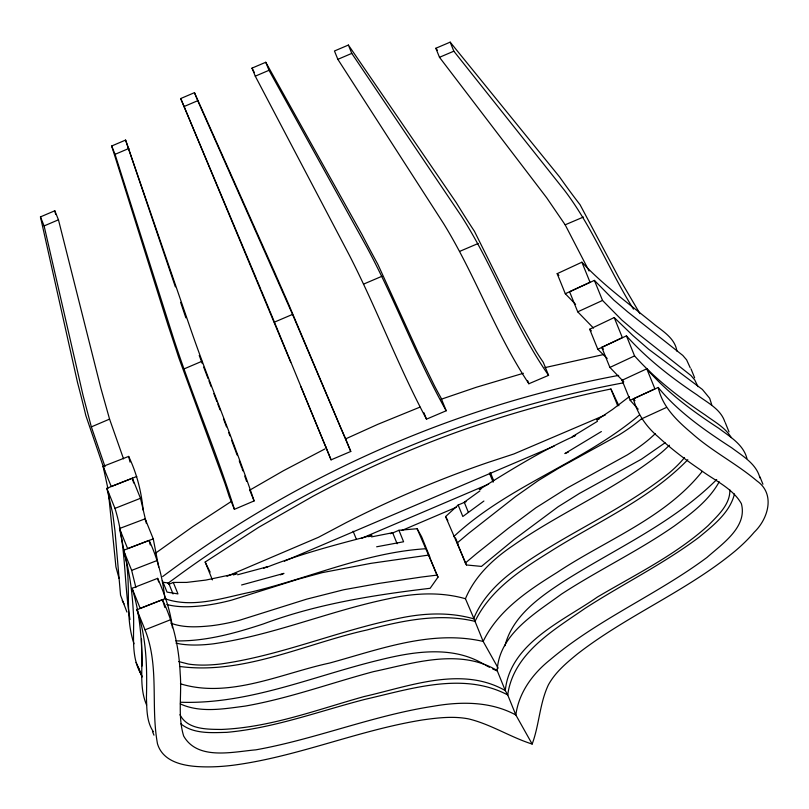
<?xml version="1.0" encoding="UTF-8"?>
<svg xmlns="http://www.w3.org/2000/svg" width="809" height="809" viewBox="0 0 809 809"><rect width="100%" height="100%" fill="white"/><g stroke="black" fill="none" stroke-linecap="round" stroke-linejoin="round"><path stroke-width="1.21" d="M507.749 694.982L505.291 690.593L497.161 670.54C499.264 634.054 535.164 613.515 561.385 594.17C598.225 570.123 638.159 551.141 674.312 526.012C691.23 513.654 708.906 500.518 719.211 481.8M734.481 493.955C729.809 512.785 713.123 525.567 698.875 537.378C662.945 564.247 622.505 584.159 584.907 608.469C553.558 630.241 513.412 653.217 507.708 694.921L515.839 714.974L532.16 744.058C539.32 724.824 539.563 703.527 548.371 684.91C555.196 672.37 566.351 663.006 577.232 654.107C626.935 615.427 686.396 591.308 735.027 551.131A159.08 59.957 -22.1 0 0 754.231 532.18C768.166 518.852 775.629 493.986 756.981 480.971C736.412 463.557 712.011 451.301 691.857 433.29C677.133 420.822 662.551 407.109 658.192 387.46L633.386 398.827C637.452 414.127 646.33 426.778 658.293 436.921C671.308 448.924 685.405 459.664 700.048 469.594C714.013 480.293 732.287 487.766 741.368 503.643C747.678 527.023 722.043 544.002 707.005 557.431C656.797 594.797 597.962 619.289 550.019 659.871C532.716 673.664 518.822 692.565 515.839 714.974C490.537 701.272 460.897 701.383 433.29 706.257C372.898 715.51 315.884 739.082 255.846 749.842C232.78 751.814 197.649 760.652 183.663 736.038C177.495 715.874 181.964 694.334 180.185 673.614C179.092 648.07 173.541 622.788 162.427 599.681L136.913 609.774C146.672 637.826 147.198 668.042 146.429 697.419C146.884 708.977 146.469 721.8 153.376 731.71M504.958 645.764C512.451 616.175 539.512 597.143 563.711 581.408C615.285 548.654 672.997 523.211 716.713 479.535M498.162 668.153L483.165 641.426L475.035 621.363C490.143 589.994 520.571 570.072 549.19 552.264C595.829 522.472 648.778 499.891 687.812 459.704M475.389 622L465.448 598.731C474.802 576.119 493.187 558.938 513.128 545.509C560.849 512.127 615.528 489.455 661.074 452.878A115.596 43.565 -22.1 0 0 669.427 445.203M392.122 533.192L398.938 530.279L417.131 528.722L438.033 577.1L430.145 588.295C373.596 595.03 316.875 603.959 263.289 623.961C235.035 633.225 205.769 641.446 175.765 640.9M702.202 471.455C665.069 518.256 605.89 539.997 557.32 572.317C528.702 590.125 498.273 610.047 483.165 641.426C431.197 629.473 379.017 649.587 329.496 663.077C281.997 673.26 229.412 698.905 180.417 683.797M665.099 442.776L641.436 459.188L579.456 493.439L558.18 506.727L514.14 539.512L481.456 566.411L466.48 564.965L445.577 516.587L458.157 505.028L466.115 501.631M453.707 536.64C508.133 485.724 582.399 463.041 639.231 415.159M655.411 433.594L649.961 438.549A109.721 41.35 -22.1 0 1 627.197 454.961L567.099 488.07L535.811 507.84L508.386 528.257L476.835 553.356L465.367 562.993L466.48 564.965M629.432 396.541L612.605 409.415L596.729 420.063L599.034 419.082M155.631 553.103L192.754 526.649L231.566 501.277M162.629 576.584C296.751 476.036 453.809 406.148 618.673 375.396M167.827 583.41C301.727 483.226 458.43 413.621 622.9 382.93M483.903 501.044L462.819 516.506L458.157 505.028M479.939 490.891L464.245 502.197L468.269 512.117M212.403 579.911L205.162 562.043L258.708 527.296L313.022 496.23A1006.74 931.442 -29.3 0 1 460.23 430.954C509.437 413.561 559.798 399.484 610.916 388.998L618.875 405.724M597.477 421.297L572.246 436.718L575.604 435.293M601.38 431.541L564.884 453.576L568.353 452.1M249.718 490.163L283.403 470.747L324.925 448.944M607.175 358.438L597.821 349.286L589.69 329.233L614.213 317.553L632.79 335.462L648.535 349.154L702.384 389.453L709.685 398.301L711.738 404.793M597.821 349.286L622.343 337.606L614.213 317.553M623.678 381.696L609.895 367.428L601.765 347.364L626.439 335.856C647.008 358.883 671.612 377.864 697.186 394.974C707.238 402.649 720.698 408.97 724.864 421.914M609.895 367.428L634.569 355.909C655.138 378.936 679.742 397.917 705.317 415.027C714.478 421.823 725.339 427.496 731.296 437.649M345.959 438.731L377.884 424.3L420.013 407.109M638.2 409.212L630.191 400.334L622.06 380.281L646.775 368.803C667.172 392.598 692.757 411.285 718.857 428.335C729.617 436.506 743.431 444.465 746.94 458.511M630.191 400.334L654.906 388.856L646.775 368.803M575.593 304.356L565.299 293.728L557.168 273.675L581.893 262.207C603.898 285.799 630.292 304.68 655.138 325.076C663.967 331.912 675.191 339.032 676.88 351.096M565.299 293.728L590.024 282.26L581.893 262.207M690.229 367.802L686.598 359.843L682.796 355.424L627.784 311.961L613.819 300.078L594.403 280.399L569.597 291.766L577.727 311.829L593.493 328.08M577.727 311.829L602.533 300.452L621.949 320.142L635.914 332.014L690.916 375.487L694.729 379.906L697.985 386.662M641.517 418.88L666.323 407.514M290.734 362.27L180.71 98.536L194.463 92.671L274.423 271.844A322.71 7.22 67.4 0 0 287.933 302.606L339.992 425.979A80.546 1.8 67.4 0 0 345.473 438.387L350.772 451.462L331.073 459.856L270.075 311.576M252.014 68.128L265.757 62.263L361.977 234.509A322.933 25.979 66.1 0 0 377.813 264.26L417.656 351.419L434.423 385.701A80.607 6.482 66.1 0 0 440.915 397.704L446.204 410.76L426.505 419.163C398.028 365.87 376.933 309.038 349.397 255.3L255.27 76.167L252.014 68.128L254.37 72.588M183.967 106.576L197.72 100.71L194.463 92.671M255.27 76.167L269.013 70.302L367.124 247.746C395.702 300.978 416.493 358.084 446.204 410.76M111.672 146.004L125.597 140.068L191.298 330.972C211.139 388.017 234.812 443.676 254.107 500.923L234.408 509.326L229.109 496.271A81.183 4.197 69.1 0 0 224.892 483.256L178.668 357.447A325.046 16.807 69.1 0 0 168.12 325.42L111.672 146.004L115.05 154.347L173.581 338.526C192.33 395.985 216.407 451.594 234.408 509.326M348.396 45.051L334.461 50.987L337.849 59.34L443.494 223.415C475.358 274.969 495.29 333.126 528.864 383.749L548.573 375.346L543.274 362.28A81.183 11.346 64.6 0 1 535.73 350.691L517.153 317.219L474.448 231.303A325.046 45.435 64.6 0 1 456.205 202.563L348.396 45.051L351.773 53.394L461.211 215.851C494.097 266.859 513.796 325.4 548.573 375.346M115.05 154.347L128.985 148.411M337.849 59.34L351.773 53.394M104.705 470.767L85.815 415.472A328.737 34.959 70.4 0 0 77.512 382.495L40.45 216.893L54.8 210.775L58.46 219.805L100.812 387.986L109.569 419.113L123.544 458.865M589.073 271.015L565.167 224.811L546.712 197.821L439.489 57.308L435.829 48.267L450.178 42.149L559.565 176.918A328.737 63.678 63.3 0 0 580.043 204.707L618.996 277.983L639.949 313.659M105.028 466.722L91.346 426.889L83.094 395.55L44.111 225.923L58.46 219.805M439.489 57.308L453.839 51.189L564.439 190.267C592.38 226.864 609.106 270.216 633.477 309.129M274.302 322.184L292.534 314.408L350.772 451.462M363.777 284.03L382 276.253M183.795 369.025L202.028 361.249M459.977 251.245L478.21 243.469M91.346 426.889L109.569 419.113M565.167 224.811L583.4 217.045M168.677 584.411L173.308 582.44L186.667 582.409L205.81 580.083L236.946 573.5L233.488 574.977M227.026 576.291L318.493 537.287L345.959 522.745A1006.194 930.937 -29.3 0 1 487.888 462.505L513.877 453.96L605.344 414.946M263.704 568.312L267.122 566.856L237.603 574.774M266.576 567.331C300.695 553.841 336.463 544.487 371.988 535.305L368.631 536.741M575.27 435.677C541.747 450.573 510.378 470.171 479.252 489.566L481.497 488.606M284.384 561.173L554.145 446.123M361.35 538.41L488.596 484.146M280.49 574.865L283.959 573.379L241.598 584.978M390.353 533.707L392.648 532.726L397.118 543.759M401.942 530.441L456.468 507.182M126.932 612.059L120.551 595.212L114.949 530.674L112.754 513.776L106.849 488.323L132.373 478.24L140.503 498.293L146.389 523.474M130.006 619.532C123.757 582.864 126.265 544.366 114.979 508.376L140.503 498.293M532.16 744.058C510.388 737.191 490.891 724.267 468.654 718.908C453.566 715.965 438.094 717.755 423.036 719.868C358.529 730.092 297.773 756.769 232.931 765.263A159.08 59.957 -22.1 0 1 203.989 766.851C186.596 766.497 163.357 763.342 157.492 743.815C150.504 706.257 159.585 666.343 145.033 629.827L170.557 619.734M107.91 488.474L103.097 466.399L128.651 456.418C136.782 473.295 141.342 491.548 143.163 510.145M136.782 476.471L111.227 486.462L103.097 466.399M146.621 705.043C139.37 688.429 142.576 669.569 141.808 652.024C140.968 630.535 138.683 608.864 132.069 588.315L157.634 578.344C164.702 594.099 170.355 610.573 172.448 627.784M165.754 598.397L140.2 608.368L132.069 588.315M141.079 674.241C129.733 654.754 135.042 631.536 133.222 610.239C132.029 590.014 129.197 569.819 123.534 550.332L149.109 540.412C157.785 558.736 162.71 578.536 164.925 598.63M135.882 587.496L131.665 570.385L157.239 560.465M124.111 551.111L119.51 528.53L145.135 518.822L153.265 538.875L158.685 567.018M153.265 538.875L127.64 548.583L119.51 528.53M440.804 399.383L476.198 387.299L523.383 373.273M545.003 367.599L603.888 354.463M371.543 536.873L392.648 532.726M376.65 546.793L403.59 541.767L398.938 530.279M438.033 577.1L436.921 575.118L421.155 577.09L379.067 583.4L343.744 589.751L306.631 599.156L239.767 620.19A109.721 41.35 -22.1 0 1 210.927 625.792C197.578 627.106 183.532 627.956 170.75 623.132M425.261 548.775C365.132 552.638 309.24 578.263 251.144 592.036C223.527 597.669 193.715 608.348 165.754 599.004M180.498 702.232C249.051 704.609 313.831 675.818 379.37 660.023C413.318 651.558 452.696 645.107 484.247 664.513M163.822 582.359L168.616 583.026L173.045 593.958M179.911 666.495C243.398 674.989 306.196 643.398 366.932 629.989C401.871 620.715 439.115 612.726 475.035 621.363M175.968 643.094L180.265 643.994A115.596 43.565 -22.1 0 0 213.303 643.833C273.038 635.277 329.071 611.098 387.996 598.872C413.389 593.139 440.177 591.51 465.448 598.731M166.846 604.485C178.556 607.64 190.863 606.962 202.796 605.729A109.721 41.35 -22.1 0 0 231.637 600.136L298.511 579.102L322.376 572.61L370.937 563.347L428.79 555.065L436.921 575.118M178.749 661.58L188.386 664.047A115.596 43.565 -22.1 0 0 221.433 663.896C281.158 655.33 337.201 631.151 396.127 618.936C421.519 613.192 448.307 611.564 473.578 618.784C482.922 596.172 501.317 579.001 521.259 565.562C568.98 532.18 623.658 509.508 669.195 472.931A115.596 43.565 -22.1 0 0 684.515 457.55M507.708 694.921C462.93 671.44 411.063 688.853 365.263 699.289C319.353 711.101 274.251 728.09 226.732 732.347C211.382 732.752 193.624 734.076 180.872 723.893M492.57 668.881L497.141 670.914M180.296 703.901C200.541 713.184 223.901 708.836 245.147 706.095C288.884 698.43 330.719 683.059 373.515 671.632C413.166 663.279 459.401 647.888 497.161 670.54M485.289 665.059L489.445 667.243M589.69 329.233L591.389 330.891M557.168 273.675L558.888 275.444M601.765 347.364L603.463 349.164M622.06 380.281L623.658 382.05M633.386 398.827L634.984 400.677M658.192 387.46C678.407 412.226 705.155 430.53 731.72 447.812C742.49 455.942 756.425 463.8 759.904 477.876M435.829 48.267L437.376 50.259M445.577 516.587L447.822 520.591M417.131 528.722L421.62 536.721L429.751 556.774M179.952 714.681C187.445 729.627 207.003 729.273 221.363 729.445C270.53 727.483 317.229 709.624 364.121 696.549C409.01 686.406 461.656 665.554 505.291 690.593C509.963 643.135 563.165 621.009 597.325 597.093C635.116 574.714 675.384 555.207 708.219 525.526C717.623 515.707 730.214 504.705 729.86 489.93M122.21 600.541L124.02 603.858M205.162 562.043L210.138 572.135M136.064 662.44L138.197 667.071M134.041 643.792C123.908 614.709 132.322 582.207 124.323 552.304M197.72 100.71L292.534 314.408M180.71 98.536L256.665 279.418M320.536 434.271L300.968 386.884M759.975 476.926L762.927 484.217M725.319 422.763L729.01 431.885M691.017 368.874L694.628 377.783M626.439 335.856L634.569 355.909M594.403 280.399L602.533 300.452M610.916 388.998L617.712 405.744M450.178 42.149L453.839 51.189M527.549 380.483L528.864 383.749M490.466 472.719L493.682 480.667M489.425 473.063L493.136 482.204M423.855 412.63L426.505 419.163M265.757 62.263L269.013 70.302M455.487 537.955L458.197 544.639M465.367 562.993L457.237 542.93L468.704 533.293L515.636 496.514L538.45 480.465L558.979 468.017L619.067 434.908A109.721 41.35 -22.1 0 0 641.84 418.496M325.774 446.801L331.073 459.856M353.098 531.2L356.344 539.199M249.698 490.042L254.107 500.923M40.45 216.893L44.111 225.923M173.308 582.44L177.96 593.917L167.038 592.107L162.387 580.629M106.849 488.323L114.979 508.376M123.534 550.332L131.665 570.385M136.913 609.774L145.033 629.827M152.486 731.528L153.963 735.179M142.151 676.88L138.268 667.203L141.969 676.668M203.666 367.094L208.075 378.602M208.955 380.897L211.159 386.651M213.819 393.599L216.933 401.709M217.813 404.025L220.038 409.819M199.216 355.454L202.331 363.615M223.506 418.931L226.53 426.879M228.644 432.471L229.918 435.829M231.596 440.298L235.348 450.32M235.783 451.493L237.088 455.012M119.024 578.344L115.93 566.927L108.386 492.155M239.242 460.857L241.78 467.804M242.144 468.826L242.882 470.878M125.597 140.068L175.361 286.831M180.619 302.344L185.878 317.846M162.427 599.681L164.864 607.478M157.634 578.344L158.665 581.964M132.373 478.24L133.657 482.973M149.402 541.545L150.282 544.953M54.8 210.775L55.7 214.446M128.651 456.418L130.037 462.091M145.135 518.822L145.63 521.148M141.99 666.029L141.504 639.07M244.743 476.076A81.001 3.034 68.8 0 1 246.583 481.355M269.65 310.535A322.933 2.589 67.7 0 1 261.186 290.289M260.751 289.238A322.933 2.589 67.7 0 1 257.161 280.622M325.764 446.77A80.607 0.647 67.7 0 1 320.526 434.251"/></g></svg>
